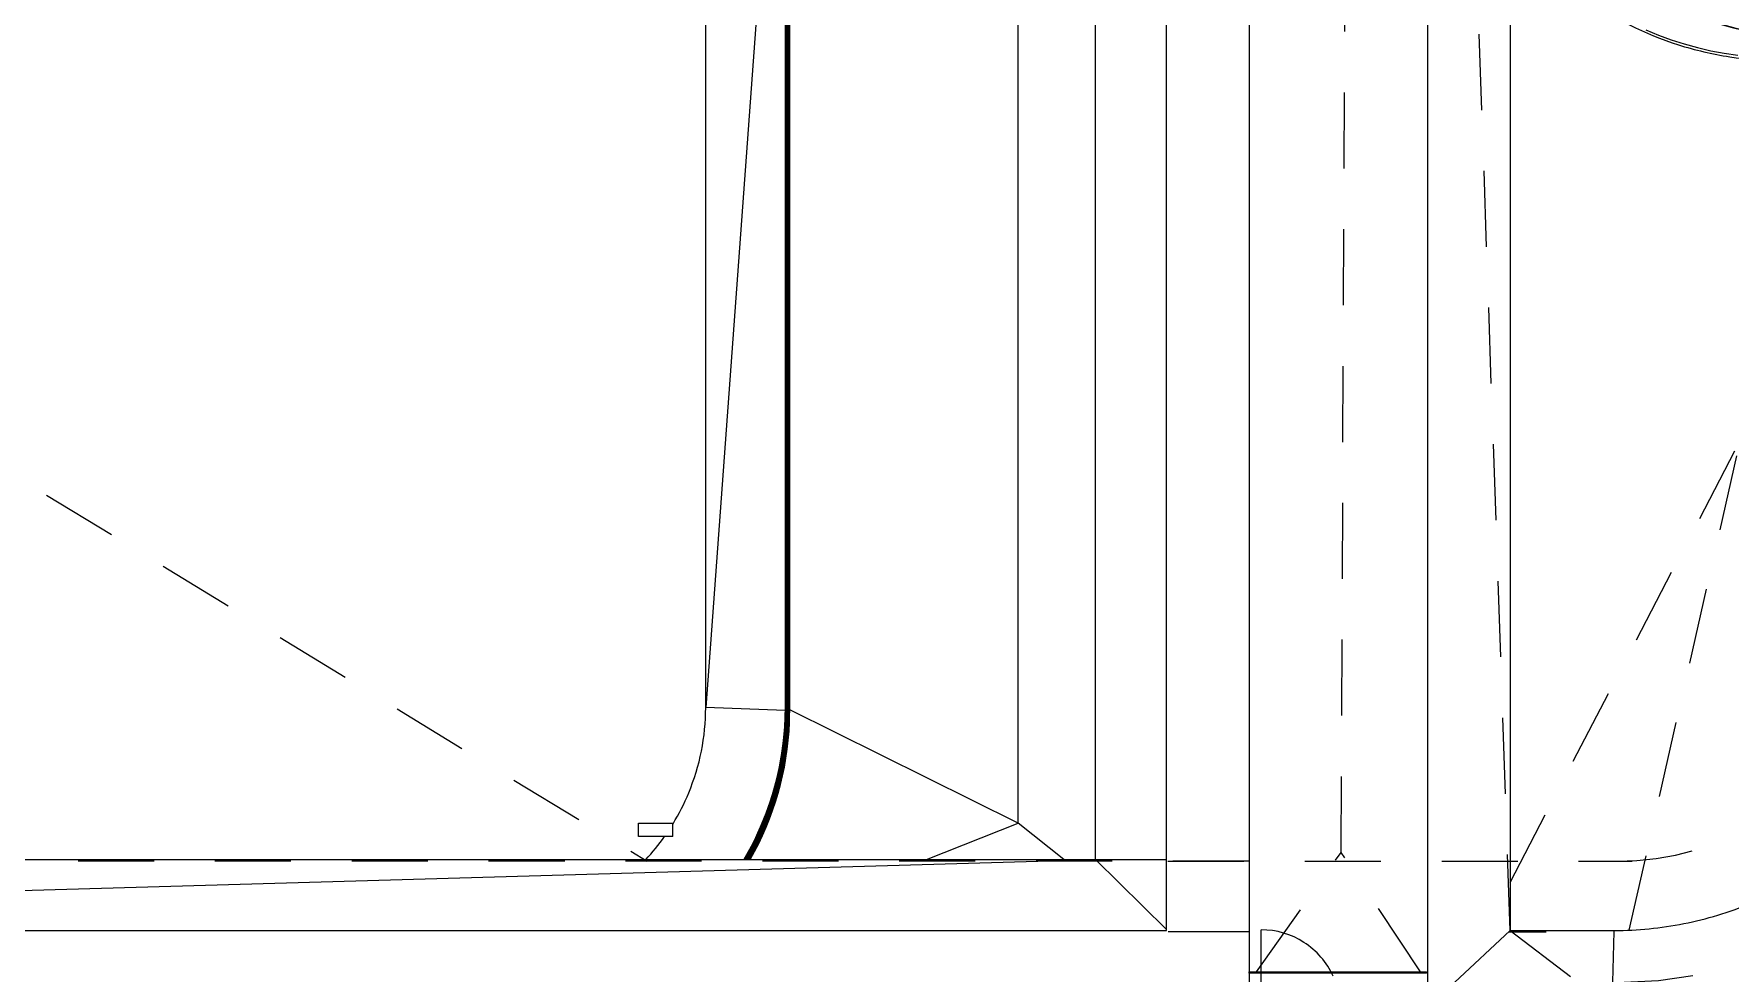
# Model space of a CAD drawing. Header units: metres. Extents: x -227.9 to -141.2, y 39.1 to 90.3.
# Drawn here: x -187.99 to -171.26, y 59.91 to 69.18 of the extents above; entities that cross this region are included whole.
import ezdxf

# ---------------------------------------------------------------- set-up
doc = ezdxf.new("R2010")
doc.units = ezdxf.units.M
doc.linetypes.add('JIS_02_0.7', pattern=[1.35, 0.75, -0.6])
doc.layers.add('A-DETL', color=94, linetype='Continuous', lineweight=5, true_color=0x00a600)
doc.layers.add('A-DETL-MBND', color=9, linetype='Continuous', lineweight=5, true_color=0xc0c0c0)
for name, color, linetype, lineweight in [('A-DOOR', 7, 'Continuous', 5), ('A-FLOR', 7, 'Continuous', 5), ('A-ROOF', 7, 'Continuous', 5), ('A-WALL', 7, 'Continuous', 5), ('I-WALL', 7, 'Continuous', 5), ('P-SANR-FIXT', 7, 'Continuous', 5)]:
    doc.layers.add(name, color=color, linetype=linetype, lineweight=lineweight)

msp = doc.modelspace()

# ---------------------------------------------------------------- linework, layer by layer
at = {"layer": 'A-DETL', "color": 8, "linetype": 'JIS_02_0.7', "true_color": 0x808080}
msp.add_line((-205.15, 75.169), (-181.937, 61.012), dxfattribs=at)
at = {"layer": 'A-DETL', "color": 7, "linetype": 'JIS_02_0.7'}
for p, q in [((-176, 61.012), (-219.06, 61.012)), ((-176.8, 61.012), (-172.22, 61.012)), ((-173.44, 60.314), (-173.069, 60.314))]:
    msp.add_line(p, q, dxfattribs=at)
for radius, end in [(4, 360), (2.8, 332.3395)]:
    msp.add_arc((-172.369, 63.814), radius, 270, end, dxfattribs=at)
at = {"layer": 'A-DETL-MBND'}
for p, q in [((-180.576, 73.63), (-180.576, 62.531)), ((-180.573, 73.63), (-180.573, 62.531)), ((-180.563, 73.63), (-180.563, 62.531)), ((-180.562, 73.63), (-180.562, 62.531)), ((-180.554, 62.531), (-180.554, 73.63)), ((-180.551, 73.63), (-180.551, 62.531)), ((-180.543, 73.63), (-180.543, 62.531)), ((-180.542, 73.63), (-180.542, 62.531)), ((-180.531, 73.63), (-180.531, 62.531)), ((-180.53, 62.531), (-180.53, 73.63)), ((-180.529, 62.531), (-180.529, 73.63)), ((-181.359, 62.529), (-181.359, 73.599)), ((-178.277, 61.389), (-178.277, 73.406)), ((-180.576, 73.185), (-181.359, 62.529)), ((-177.515, 61.029), (-177.515, 73.111)), ((-180.563, 68.532), (-180.562, 68.532)), ((-180.563, 68.531), (-180.563, 68.532)), ((-180.562, 68.531), (-180.563, 68.531)), ((-180.562, 68.532), (-180.543, 68.532)), ((-180.562, 68.532), (-180.562, 68.531)), ((-180.543, 68.531), (-180.562, 68.531)), ((-180.543, 68.532), (-180.542, 68.532)), ((-180.543, 68.531), (-180.543, 68.532)), ((-180.542, 68.531), (-180.543, 68.531)), ((-180.542, 68.532), (-180.542, 68.531)), ((-180.563, 66.532), (-180.562, 66.532)), ((-180.563, 66.531), (-180.563, 66.532)), ((-180.562, 66.531), (-180.563, 66.531)), ((-180.562, 66.532), (-180.543, 66.532)), ((-180.562, 66.532), (-180.562, 66.531)), ((-180.543, 66.531), (-180.562, 66.531)), ((-180.543, 66.532), (-180.542, 66.532)), ((-180.543, 66.531), (-180.543, 66.532)), ((-180.542, 66.531), (-180.543, 66.531)), ((-180.542, 66.532), (-180.542, 66.531)), ((-180.563, 64.532), (-180.562, 64.532)), ((-180.563, 64.531), (-180.563, 64.532)), ((-180.562, 64.531), (-180.563, 64.531)), ((-180.562, 64.532), (-180.543, 64.532)), ((-180.562, 64.532), (-180.562, 64.531)), ((-180.543, 64.531), (-180.562, 64.531)), ((-180.543, 64.532), (-180.542, 64.532)), ((-180.543, 64.531), (-180.543, 64.532)), ((-180.542, 64.531), (-180.543, 64.531)), ((-180.542, 64.532), (-180.542, 64.531)), ((-180.576, 62.5), (-181.359, 62.529)), ((-180.578, 62.412), (-180.585, 62.293)), ((-180.576, 62.531), (-180.578, 62.412)), ((-180.563, 62.531), (-180.562, 62.531)), ((-180.562, 62.531), (-180.543, 62.531)), ((-180.554, 62.531), (-180.551, 62.531)), ((-180.543, 62.531), (-180.542, 62.531)), ((-180.539, 62.298), (-180.532, 62.418)), ((-180.538, 62.298), (-180.531, 62.418)), ((-180.532, 62.418), (-180.53, 62.531)), ((-180.531, 62.418), (-180.529, 62.531)), ((-180.529, 62.513), (-180.531, 62.513)), ((-178.277, 61.389), (-180.529, 62.506)), ((-180.529, 62.48), (-180.529, 62.482)), ((-180.585, 62.293), (-180.597, 62.175)), ((-180.551, 62.177), (-180.539, 62.298)), ((-180.55, 62.177), (-180.538, 62.298)), ((-180.531, 62.398), (-180.531, 62.402)), ((-180.597, 62.175), (-180.614, 62.057)), ((-180.588, 62.142), (-180.568, 62.139)), ((-180.588, 62.142), (-180.588, 62.141)), ((-180.568, 62.139), (-180.588, 62.141)), ((-180.568, 62.058), (-180.551, 62.177)), ((-180.568, 62.139), (-180.567, 62.139)), ((-180.567, 62.138), (-180.568, 62.139)), ((-180.568, 62.139), (-180.568, 62.139)), ((-180.567, 62.139), (-180.567, 62.138)), ((-180.566, 62.057), (-180.55, 62.177)), ((-180.635, 61.94), (-180.661, 61.824)), ((-180.614, 62.057), (-180.635, 61.94)), ((-180.615, 61.821), (-180.589, 61.939)), ((-180.614, 61.82), (-180.588, 61.938)), ((-180.589, 61.939), (-180.568, 62.058)), ((-180.588, 61.938), (-180.566, 62.057)), ((-180.661, 61.824), (-180.692, 61.709)), ((-180.662, 61.772), (-180.661, 61.774)), ((-180.646, 61.704), (-180.615, 61.821)), ((-180.645, 61.703), (-180.614, 61.82)), ((-180.727, 61.595), (-180.766, 61.483)), ((-180.692, 61.709), (-180.727, 61.595)), ((-180.721, 61.474), (-180.681, 61.588)), ((-180.72, 61.474), (-180.68, 61.588)), ((-180.694, 61.66), (-180.693, 61.662)), ((-180.681, 61.588), (-180.646, 61.704)), ((-180.68, 61.588), (-180.645, 61.703)), ((-180.766, 61.483), (-180.811, 61.372)), ((-180.777, 61.424), (-180.776, 61.426)), ((-180.766, 61.362), (-180.721, 61.474)), ((-180.765, 61.361), (-180.72, 61.474)), ((-182.022, 61.387), (-181.682, 61.387)), ((-182.022, 61.257), (-182.022, 61.387)), ((-181.682, 61.257), (-182.022, 61.257)), ((-181.682, 61.257), (-181.682, 61.387)), ((-180.859, 61.263), (-180.912, 61.157)), ((-180.868, 61.143), (-180.815, 61.251)), ((-180.867, 61.142), (-180.814, 61.251)), ((-180.811, 61.372), (-180.859, 61.263)), ((-180.822, 61.317), (-180.821, 61.319)), ((-180.815, 61.251), (-180.766, 61.362)), ((-180.814, 61.251), (-180.765, 61.361)), ((-179.182, 61.029), (-178.277, 61.389)), ((-177.828, 61.029), (-178.277, 61.389)), ((-180.912, 61.157), (-180.969, 61.052)), ((-180.926, 61.037), (-180.868, 61.143)), ((-180.925, 61.036), (-180.867, 61.142)), ((-219.054, 61.029), (-176.815, 61.029)), ((-201.746, 60.329), (-177.515, 61.029)), ((-180.969, 61.052), (-180.983, 61.029)), ((-180.93, 61.029), (-180.926, 61.037)), ((-180.929, 61.029), (-180.925, 61.036)), ((-180.914, 61.055), (-180.915, 61.053)), ((-177.515, 61.029), (-176.815, 60.337))]:
    msp.add_line(p, q, dxfattribs=at)
for centre, radius, start, end in [((-170.74, 71.161), 1.985, 180, 270), ((-170.725, 71.161), 1.985, 180, 270), ((-183.552, 62.531), 2.979, 329.6979, 0), ((-183.552, 62.531), 2.989, 329.8075, 0), ((-183.552, 62.531), 2.99, 329.8184, 0), ((-183.552, 62.531), 2.998, 329.9071, 0), ((-183.552, 62.531), 3.002, 329.9459, 0), ((-183.552, 62.531), 3.01, 330.0338, 0), ((-183.552, 62.531), 3.011, 330.0447, 0), ((-183.552, 62.531), 3.021, 330.1606, 0), ((-183.537, 62.511), 3.008, 359.6089, 0.051), ((-183.537, 62.511), 3.008, 330.4764, 357.5673)]:
    msp.add_arc(centre, radius, start, end, dxfattribs=at)
msp.add_open_spline([(-181.681, 61.382), (-181.622, 61.48), (-181.505, 61.71), (-181.387, 62.097), (-181.359, 62.384), (-181.359, 62.529)], degree=3, knots=[-0.3488201, -0.3488201, -0.3488201, -0.3488201, -0.25, -0.125, 0, 0, 0, 0], dxfattribs=at)
msp.add_open_spline([(-181.95, 61.028), (-181.883, 61.1), (-181.821, 61.176), (-181.764, 61.256)], degree=3, dxfattribs=at)
at = {"layer": 'A-DOOR'}
msp.add_line((-175.88, 59.594), (-175.88, 60.335), dxfattribs=at)
for start, end in [(57.2727, 90), (40.9091, 57.2727), (24.5455, 40.9091)]:
    msp.add_arc((-175.88, 59.555), 0.78, start, end, dxfattribs=at)
at = {"layer": 'A-FLOR', "lineweight": 9}
msp.add_line((-174.239, 83.964), (-174.24, 59.814), dxfattribs=at)
at = {"layer": 'A-ROOF'}
for p, q in [((-174.238, 59.814), (-174.238, 84.018)), ((-173.425, 83.964), (-173.425, 60.329)), ((-175.999, 73.514), (-175.999, 59.814)), ((-176.815, 60.329), (-176.815, 73.303)), ((-219.069, 60.329), (-176.815, 60.329)), ((-175.999, 60.314), (-176.799, 60.314)), ((-176, 60.314), (-176, 59.814)), ((-173.425, 60.329), (-172.397, 60.329))]:
    msp.add_line(p, q, dxfattribs=at)
at = {"layer": 'A-ROOF', "color": 9, "linetype": 'JIS_02_0.7', "true_color": 0xc0c0c0}
for p, q in [((-173.425, 60.329), (-174.238, 84.018)), ((-175.091, 61.099), (-175.045, 71.876)), ((-173.425, 60.803), (-171.154, 65.166)), ((-172.25, 60.333), (-171.154, 65.166)), ((-175.925, 59.919), (-175.091, 61.099)), ((-174.309, 59.919), (-175.091, 61.099)), ((-173.972, 59.814), (-173.425, 60.329)), ((-173.425, 60.329), (-172.426, 59.569)), ((-172.419, 59.57), (-172.397, 60.329)), ((-175.93, 59.911), (-175.929, 59.914)), ((-174.304, 59.911), (-174.306, 59.914))]:
    msp.add_line(p, q, dxfattribs=at)
at = {"layer": 'A-ROOF'}
msp.add_open_spline([(-173.426, 70.226), (-173.219, 69.96), (-172.718, 69.482), (-171.939, 69.096), (-171.261, 68.937), (-170.913, 68.911), (-170.74, 68.911)], degree=3, knots=[-0.7428997, -0.7428997, -0.7428997, -0.7428997, -0.5, -0.25, -0.125, 0, 0, 0, 0], dxfattribs=at)
msp.add_open_spline([(-172.397, 60.329), (-172.167, 60.329), (-171.707, 60.374), (-171.044, 60.575), (-170.433, 60.902), (-169.897, 61.341), (-169.457, 61.877), (-169.131, 62.488), (-168.929, 63.152), (-168.884, 63.611), (-168.884, 63.841)], degree=3, dxfattribs=at)
at = {"layer": 'A-WALL'}
for p, q in [((-172.087, 69.216), (-171.962, 69.165)), ((-171.962, 69.165), (-171.835, 69.119)), ((-171.835, 69.119), (-171.707, 69.077)), ((-171.707, 69.077), (-171.576, 69.041)), ((-171.576, 69.041), (-171.445, 69.01)), ((-171.445, 69.01), (-171.312, 68.985)), ((-171.312, 68.985), (-171.179, 68.965))]:
    msp.add_line(p, q, dxfattribs=at)
at = {"layer": 'I-WALL'}
for radius, end in [(4.292, 318.2039), (4.307, 317.9812)]:
    msp.add_arc((-172.361, 63.806), radius, 270, end, dxfattribs=at)
at = {"layer": 'P-SANR-FIXT', "color": 9, "true_color": 0xc0c0c0}
for p, q in [((-175.999, 59.914), (-175.999, 59.919)), ((-175.999, 59.919), (-175.995, 59.919)), ((-175.999, 59.914), (-175.995, 59.914)), ((-175.999, 59.908), (-175.999, 59.911)), ((-175.999, 59.911), (-175.995, 59.911)), ((-175.995, 59.908), (-175.999, 59.908)), ((-175.995, 59.919), (-174.258, 59.919)), ((-175.995, 59.914), (-174.258, 59.914)), ((-175.995, 59.911), (-174.258, 59.911)), ((-174.258, 59.908), (-175.995, 59.908)), ((-174.258, 59.919), (-174.251, 59.919)), ((-174.258, 59.914), (-174.251, 59.914)), ((-174.258, 59.911), (-174.251, 59.911)), ((-174.251, 59.908), (-174.258, 59.908)), ((-174.249, 59.919), (-174.249, 59.914)), ((-174.249, 59.911), (-174.249, 59.908))]:
    msp.add_line(p, q, dxfattribs=at)

doc.saveas('drawing.dxf')
